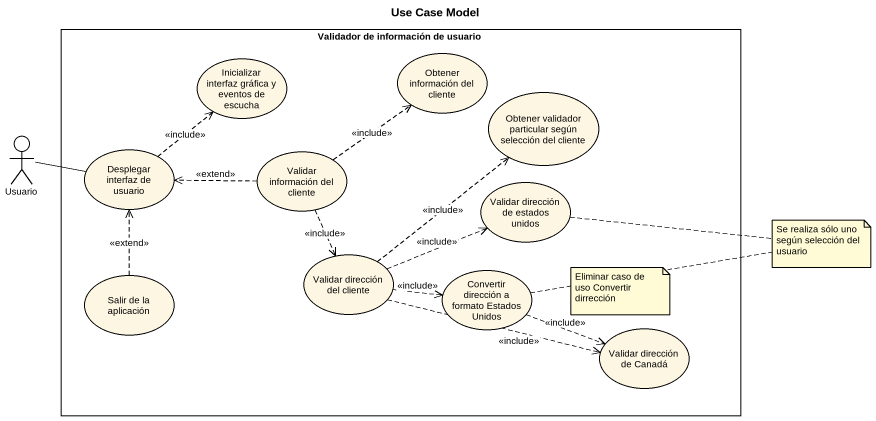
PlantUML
@startuml
title Use Case Model
rectangle "Validador de información de usuario" as Validador_de_información_de {
  usecase "Inicializar interfaz gráfica y eventos de escucha" as Inicializar_interfaz
  usecase "Obtener información del cliente" as Obtener_información_del
  usecase "Obtener validador particular según selección del cliente" as Obtener_validador
  usecase "Desplegar interfaz de usuario" as Desplegar_interfaz_de
  usecase "Validar información del cliente" as Validar_información_del
  usecase "Validar dirección de estados unidos" as Validar_dirección_de
  usecase "Validar dirección del cliente" as Validar_dirección_del
  usecase "Convertir dirección a formato Estados Unidos" as Convertir_dirección_a
  usecase "Salir de la aplicación" as Salir_de_la_aplicación
  usecase "Validar dirección de Canadá" as Validar_dirección_de_Canadá
}
actor Usuario
Usuario -right- Desplegar_interfaz_de
Desplegar_interfaz_de .up.> Inicializar_interfaz : <<include>>
Validar_información_del .up.> Obtener_información_del : <<include>>
Validar_información_del .left.> Desplegar_interfaz_de : <<extend>>
Validar_información_del ..> Validar_dirección_del : <<include>>
Validar_dirección_del .up.> Obtener_validador : <<include>>
Validar_dirección_del .right.> Validar_dirección_de : <<include>>
Validar_dirección_del .right.> Convertir_dirección_a : <<include>>
Validar_dirección_del .right.> Validar_dirección_de_Canadá : <<include>>
Convertir_dirección_a .right.> Validar_dirección_de_Canadá : <<include>>
Salir_de_la_aplicación .up.> Desplegar_interfaz_de : <<extend>>
note as N1
  Se realiza sólo uno según selección del usuario
end note
N1 .. Validar_dirección_de
N1 .. Convertir_dirección_a
note as N2
  Eliminar caso de uso Convertir dirrección
end note
@enduml
